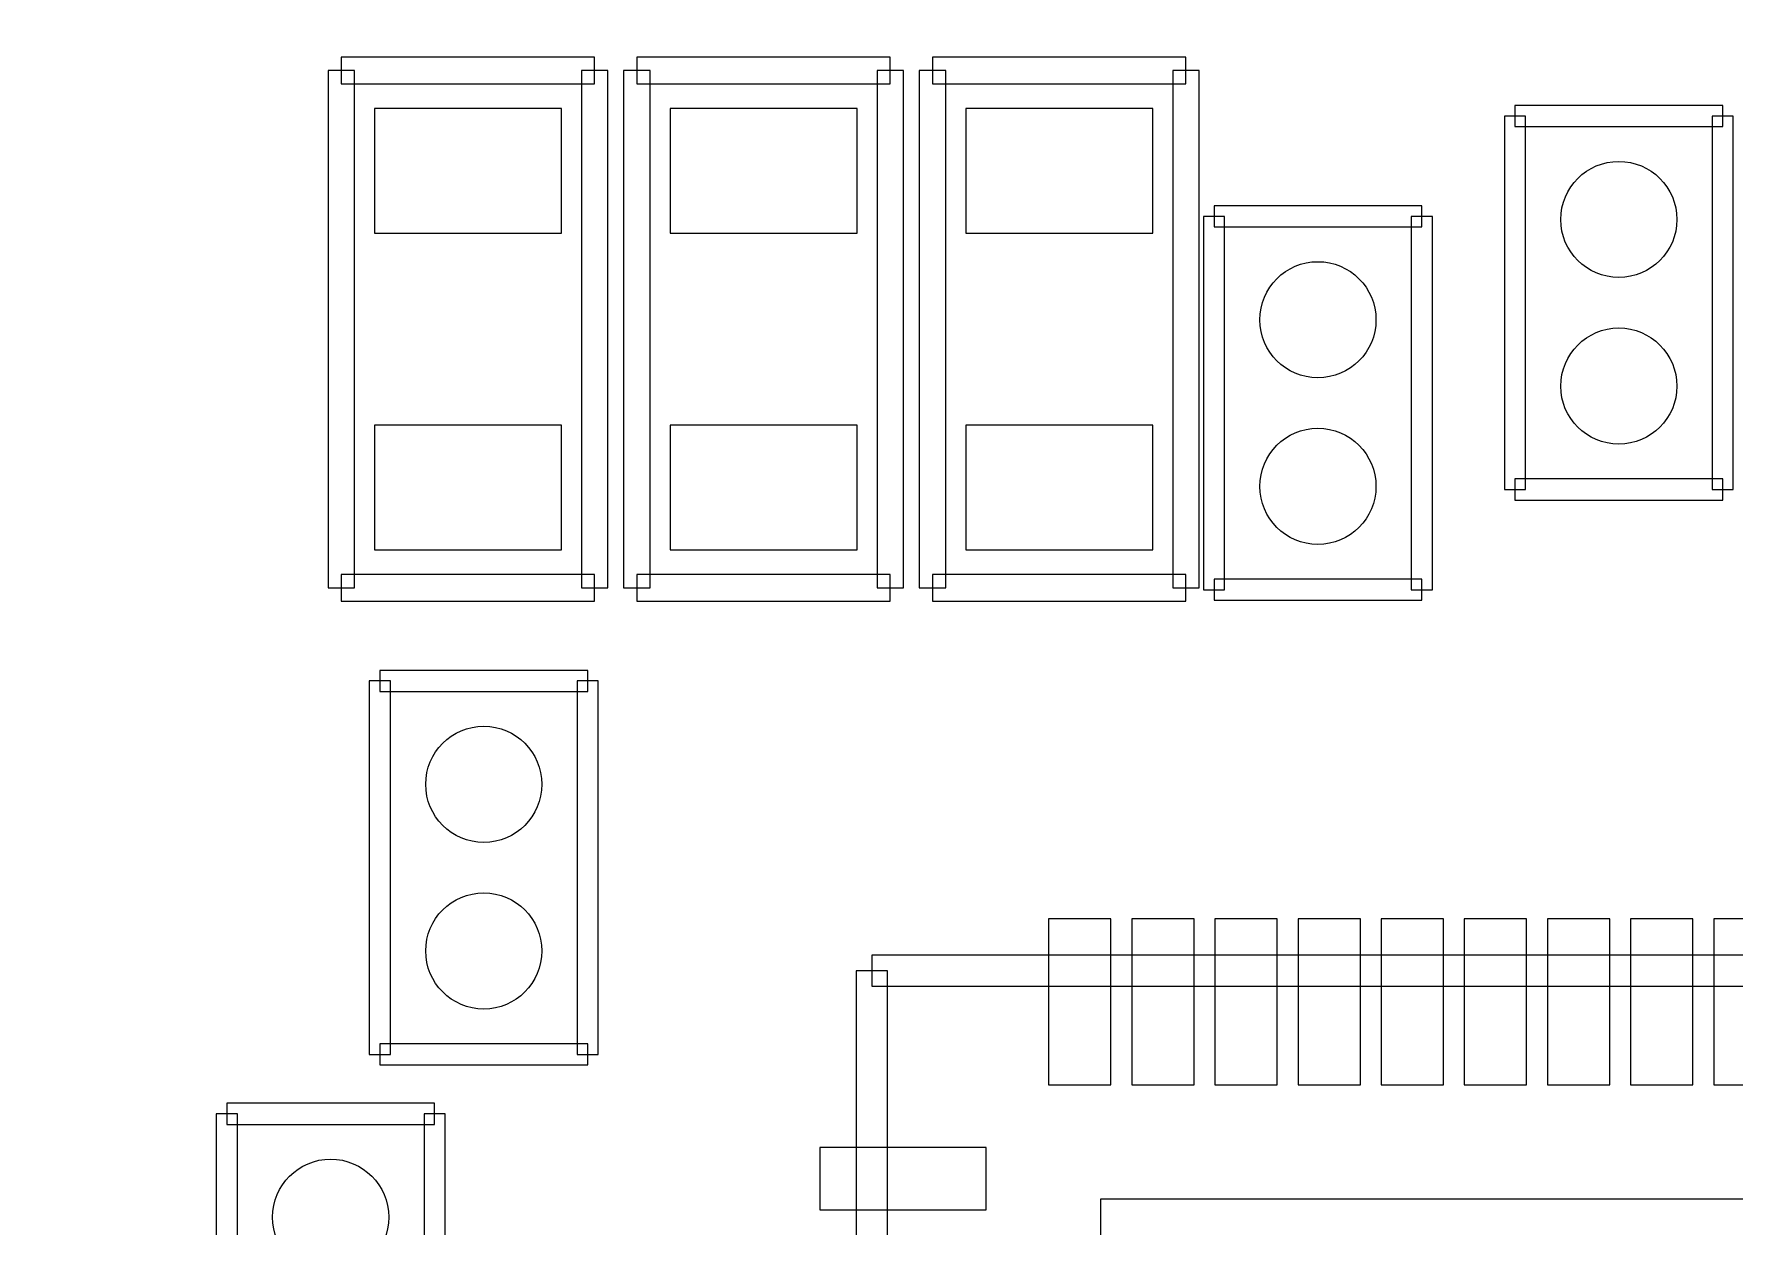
# Model space of a CAD drawing. Header units: millimetres. Extents: x -62 to 58, y -47 to 48.
# Drawn here: x -23.68 to -15.49, y -4.57 to 1.17 of the extents above; entities that cross this region are included whole.
import ezdxf

# ---------------------------------------------------------------- set-up
doc = ezdxf.new("R2010")
doc.units = ezdxf.units.MM
doc.header["$MEASUREMENT"] = 0
for name, color, linetype in [('BG_OUTLINE', 7, 'Continuous'), ('PG_SILKSCREEN_TOP', 7, 'Continuous'), ('PIN_SOLDERMASK_TOP', 7, 'Continuous')]:
    doc.layers.add(name, color=color, linetype=linetype)

msp = doc.modelspace()

# ---------------------------------------------------------------- linework, layer by layer
at = {"layer": 'BG_OUTLINE', "lineweight": 9}
msp.add_open_spline([(-39.9999, -35.8165), (-39.9999, -35.8165), (-39.9999, 34.1833), (-39.9999, 34.1833), (-39.9999, 34.1833), (-39.9999, 34.1833), (39.9999, 34.1833), (39.9999, 34.1833), (39.9999, 34.1833), (39.9999, 34.1833), (39.9999, -35.8165), (39.9999, -35.8165), (39.9999, -35.8165), (39.9999, -35.8165), (-39.9999, -35.8165), (-39.9999, -35.8165)], degree=3, knots=[0, 0, 0, 0, 0.25, 0.25, 0.25, 0.25, 0.5, 0.5, 0.5, 0.5, 0.75, 0.75, 0.75, 0.75, 1, 1, 1, 1], dxfattribs=at)
at = {"layer": 'PG_SILKSCREEN_TOP', "lineweight": 9}
for points in [[(-22.2631, 0.9905), (-22.2631, 0.9905), (-22.1361, 0.9905), (-22.1361, 0.9905), (-22.1361, 0.9905), (-22.1361, 0.9905), (-22.1361, -1.4986), (-22.1361, -1.4986), (-22.1361, -1.4986), (-22.1361, -1.4986), (-22.2631, -1.4986), (-22.2631, -1.4986), (-22.2631, -1.4986), (-22.2631, -1.4986), (-22.2631, 0.9905), (-22.2631, 0.9905)], [(-20.9804, 1.054), (-20.9804, 1.054), (-20.9804, 0.927), (-20.9804, 0.927), (-20.9804, 0.927), (-20.9804, 0.927), (-22.1996, 0.927), (-22.1996, 0.927), (-22.1996, 0.927), (-22.1996, 0.927), (-22.1996, 1.054), (-22.1996, 1.054), (-22.1996, 1.054), (-22.1996, 1.054), (-20.9804, 1.054), (-20.9804, 1.054)], [(-20.9169, -1.4986), (-20.9169, -1.4986), (-21.0439, -1.4986), (-21.0439, -1.4986), (-21.0439, -1.4986), (-21.0439, -1.4986), (-21.0439, 0.9905), (-21.0439, 0.9905), (-21.0439, 0.9905), (-21.0439, 0.9905), (-20.9169, 0.9905), (-20.9169, 0.9905), (-20.9169, 0.9905), (-20.9169, 0.9905), (-20.9169, -1.4986), (-20.9169, -1.4986)], [(-20.8407, 0.9905), (-20.8407, 0.9905), (-20.7137, 0.9905), (-20.7137, 0.9905), (-20.7137, 0.9905), (-20.7137, 0.9905), (-20.7137, -1.4986), (-20.7137, -1.4986), (-20.7137, -1.4986), (-20.7137, -1.4986), (-20.8407, -1.4986), (-20.8407, -1.4986), (-20.8407, -1.4986), (-20.8407, -1.4986), (-20.8407, 0.9905), (-20.8407, 0.9905)], [(-19.558, 1.054), (-19.558, 1.054), (-19.558, 0.927), (-19.558, 0.927), (-19.558, 0.927), (-19.558, 0.927), (-20.7772, 0.927), (-20.7772, 0.927), (-20.7772, 0.927), (-20.7772, 0.927), (-20.7772, 1.054), (-20.7772, 1.054), (-20.7772, 1.054), (-20.7772, 1.054), (-19.558, 1.054), (-19.558, 1.054)], [(-19.4945, -1.4986), (-19.4945, -1.4986), (-19.6215, -1.4986), (-19.6215, -1.4986), (-19.6215, -1.4986), (-19.6215, -1.4986), (-19.6215, 0.9905), (-19.6215, 0.9905), (-19.6215, 0.9905), (-19.6215, 0.9905), (-19.4945, 0.9905), (-19.4945, 0.9905), (-19.4945, 0.9905), (-19.4945, 0.9905), (-19.4945, -1.4986), (-19.4945, -1.4986)], [(-19.4183, 0.9905), (-19.4183, 0.9905), (-19.2913, 0.9905), (-19.2913, 0.9905), (-19.2913, 0.9905), (-19.2913, 0.9905), (-19.2913, -1.4986), (-19.2913, -1.4986), (-19.2913, -1.4986), (-19.2913, -1.4986), (-19.4183, -1.4986), (-19.4183, -1.4986), (-19.4183, -1.4986), (-19.4183, -1.4986), (-19.4183, 0.9905), (-19.4183, 0.9905)], [(-18.1356, 1.054), (-18.1356, 1.054), (-18.1356, 0.927), (-18.1356, 0.927), (-18.1356, 0.927), (-18.1356, 0.927), (-19.3548, 0.927), (-19.3548, 0.927), (-19.3548, 0.927), (-19.3548, 0.927), (-19.3548, 1.054), (-19.3548, 1.054), (-19.3548, 1.054), (-19.3548, 1.054), (-18.1356, 1.054), (-18.1356, 1.054)], [(-18.0721, -1.4986), (-18.0721, -1.4986), (-18.1991, -1.4986), (-18.1991, -1.4986), (-18.1991, -1.4986), (-18.1991, -1.4986), (-18.1991, 0.9905), (-18.1991, 0.9905), (-18.1991, 0.9905), (-18.1991, 0.9905), (-18.0721, 0.9905), (-18.0721, 0.9905), (-18.0721, 0.9905), (-18.0721, 0.9905), (-18.0721, -1.4986), (-18.0721, -1.4986)], [(-16.5526, 0.7205), (-16.5526, 0.7205), (-16.5526, 0.8221), (-16.5526, 0.8221), (-16.5526, 0.8221), (-16.5526, 0.8221), (-15.5529, 0.8221), (-15.5529, 0.8221), (-15.5529, 0.8221), (-15.5529, 0.8221), (-15.5529, 0.7205), (-15.5529, 0.7205), (-15.5529, 0.7205), (-15.5529, 0.7205), (-16.5526, 0.7205), (-16.5526, 0.7205)], [(-16.5018, -1.0253), (-16.5018, -1.0253), (-16.6034, -1.0253), (-16.6034, -1.0253), (-16.6034, -1.0253), (-16.6034, -1.0253), (-16.6034, 0.7713), (-16.6034, 0.7713), (-16.6034, 0.7713), (-16.6034, 0.7713), (-16.5018, 0.7713), (-16.5018, 0.7713), (-16.5018, 0.7713), (-16.5018, 0.7713), (-16.5018, -1.0253), (-16.5018, -1.0253)], [(-15.6037, 0.7713), (-15.6037, 0.7713), (-15.5021, 0.7713), (-15.5021, 0.7713), (-15.5021, 0.7713), (-15.5021, 0.7713), (-15.5021, -1.0253), (-15.5021, -1.0253), (-15.5021, -1.0253), (-15.5021, -1.0253), (-15.6037, -1.0253), (-15.6037, -1.0253), (-15.6037, -1.0253), (-15.6037, -1.0253), (-15.6037, 0.7713), (-15.6037, 0.7713)], [(-18.0004, 0.2379), (-18.0004, 0.2379), (-18.0004, 0.3395), (-18.0004, 0.3395), (-18.0004, 0.3395), (-18.0004, 0.3395), (-17.0007, 0.3395), (-17.0007, 0.3395), (-17.0007, 0.3395), (-17.0007, 0.3395), (-17.0007, 0.2379), (-17.0007, 0.2379), (-17.0007, 0.2379), (-17.0007, 0.2379), (-18.0004, 0.2379), (-18.0004, 0.2379)], [(-17.9496, -1.5079), (-17.9496, -1.5079), (-18.0512, -1.5079), (-18.0512, -1.5079), (-18.0512, -1.5079), (-18.0512, -1.5079), (-18.0512, 0.2887), (-18.0512, 0.2887), (-18.0512, 0.2887), (-18.0512, 0.2887), (-17.9496, 0.2887), (-17.9496, 0.2887), (-17.9496, 0.2887), (-17.9496, 0.2887), (-17.9496, -1.5079), (-17.9496, -1.5079)], [(-17.0515, 0.2887), (-17.0515, 0.2887), (-16.9499, 0.2887), (-16.9499, 0.2887), (-16.9499, 0.2887), (-16.9499, 0.2887), (-16.9499, -1.5079), (-16.9499, -1.5079), (-16.9499, -1.5079), (-16.9499, -1.5079), (-17.0515, -1.5079), (-17.0515, -1.5079), (-17.0515, -1.5079), (-17.0515, -1.5079), (-17.0515, 0.2887), (-17.0515, 0.2887)], [(-15.5529, -0.9745), (-15.5529, -0.9745), (-15.5529, -1.0761), (-15.5529, -1.0761), (-15.5529, -1.0761), (-15.5529, -1.0761), (-16.5526, -1.0761), (-16.5526, -1.0761), (-16.5526, -1.0761), (-16.5526, -1.0761), (-16.5526, -0.9745), (-16.5526, -0.9745), (-16.5526, -0.9745), (-16.5526, -0.9745), (-15.5529, -0.9745), (-15.5529, -0.9745)], [(-22.1996, -1.5621), (-22.1996, -1.5621), (-22.1996, -1.4351), (-22.1996, -1.4351), (-22.1996, -1.4351), (-22.1996, -1.4351), (-20.9804, -1.4351), (-20.9804, -1.4351), (-20.9804, -1.4351), (-20.9804, -1.4351), (-20.9804, -1.5621), (-20.9804, -1.5621), (-20.9804, -1.5621), (-20.9804, -1.5621), (-22.1996, -1.5621), (-22.1996, -1.5621)], [(-20.7772, -1.5621), (-20.7772, -1.5621), (-20.7772, -1.4351), (-20.7772, -1.4351), (-20.7772, -1.4351), (-20.7772, -1.4351), (-19.558, -1.4351), (-19.558, -1.4351), (-19.558, -1.4351), (-19.558, -1.4351), (-19.558, -1.5621), (-19.558, -1.5621), (-19.558, -1.5621), (-19.558, -1.5621), (-20.7772, -1.5621), (-20.7772, -1.5621)], [(-19.3548, -1.5621), (-19.3548, -1.5621), (-19.3548, -1.4351), (-19.3548, -1.4351), (-19.3548, -1.4351), (-19.3548, -1.4351), (-18.1356, -1.4351), (-18.1356, -1.4351), (-18.1356, -1.4351), (-18.1356, -1.4351), (-18.1356, -1.5621), (-18.1356, -1.5621), (-18.1356, -1.5621), (-18.1356, -1.5621), (-19.3548, -1.5621), (-19.3548, -1.5621)], [(-17.0007, -1.4571), (-17.0007, -1.4571), (-17.0007, -1.5587), (-17.0007, -1.5587), (-17.0007, -1.5587), (-17.0007, -1.5587), (-18.0004, -1.5587), (-18.0004, -1.5587), (-18.0004, -1.5587), (-18.0004, -1.5587), (-18.0004, -1.4571), (-18.0004, -1.4571), (-18.0004, -1.4571), (-18.0004, -1.4571), (-17.0007, -1.4571), (-17.0007, -1.4571)], [(-21.9628, -3.7431), (-21.9628, -3.7431), (-22.0644, -3.7431), (-22.0644, -3.7431), (-22.0644, -3.7431), (-22.0644, -3.7431), (-22.0644, -1.9464), (-22.0644, -1.9464), (-22.0644, -1.9464), (-22.0644, -1.9464), (-21.9628, -1.9464), (-21.9628, -1.9464), (-21.9628, -1.9464), (-21.9628, -1.9464), (-21.9628, -3.7431), (-21.9628, -3.7431)], [(-22.0136, -1.9972), (-22.0136, -1.9972), (-22.0136, -1.8956), (-22.0136, -1.8956), (-22.0136, -1.8956), (-22.0136, -1.8956), (-21.0139, -1.8956), (-21.0139, -1.8956), (-21.0139, -1.8956), (-21.0139, -1.8956), (-21.0139, -1.9972), (-21.0139, -1.9972), (-21.0139, -1.9972), (-21.0139, -1.9972), (-22.0136, -1.9972), (-22.0136, -1.9972)], [(-21.0647, -1.9464), (-21.0647, -1.9464), (-20.9631, -1.9464), (-20.9631, -1.9464), (-20.9631, -1.9464), (-20.9631, -1.9464), (-20.9631, -3.7431), (-20.9631, -3.7431), (-20.9631, -3.7431), (-20.9631, -3.7431), (-21.0647, -3.7431), (-21.0647, -3.7431), (-21.0647, -3.7431), (-21.0647, -3.7431), (-21.0647, -1.9464), (-21.0647, -1.9464)], [(-11.6464, -3.2656), (-11.6464, -3.2656), (-11.6464, -3.4156), (-11.6464, -3.4156), (-11.6464, -3.4156), (-11.6464, -3.4156), (-19.6463, -3.4156), (-19.6463, -3.4156), (-19.6463, -3.4156), (-19.6463, -3.4156), (-19.6463, -3.2656), (-19.6463, -3.2656), (-19.6463, -3.2656), (-19.6463, -3.2656), (-11.6464, -3.2656), (-11.6464, -3.2656)], [(-19.7213, -3.3406), (-19.7213, -3.3406), (-19.5713, -3.3406), (-19.5713, -3.3406), (-19.5713, -3.3406), (-19.5713, -3.3406), (-19.5713, -11.3405), (-19.5713, -11.3405), (-19.5713, -11.3405), (-19.5713, -11.3405), (-19.7213, -11.3405), (-19.7213, -11.3405), (-19.7213, -11.3405), (-19.7213, -11.3405), (-19.7213, -3.3406), (-19.7213, -3.3406)], [(-21.0139, -3.6923), (-21.0139, -3.6923), (-21.0139, -3.7939), (-21.0139, -3.7939), (-21.0139, -3.7939), (-21.0139, -3.7939), (-22.0136, -3.7939), (-22.0136, -3.7939), (-22.0136, -3.7939), (-22.0136, -3.7939), (-22.0136, -3.6923), (-22.0136, -3.6923), (-22.0136, -3.6923), (-22.0136, -3.6923), (-21.0139, -3.6923), (-21.0139, -3.6923)], [(-22.7502, -4.08), (-22.7502, -4.08), (-22.7502, -3.9784), (-22.7502, -3.9784), (-22.7502, -3.9784), (-22.7502, -3.9784), (-21.7505, -3.9784), (-21.7505, -3.9784), (-21.7505, -3.9784), (-21.7505, -3.9784), (-21.7505, -4.08), (-21.7505, -4.08), (-21.7505, -4.08), (-21.7505, -4.08), (-22.7502, -4.08), (-22.7502, -4.08)], [(-22.6994, -5.8259), (-22.6994, -5.8259), (-22.801, -5.8259), (-22.801, -5.8259), (-22.801, -5.8259), (-22.801, -5.8259), (-22.801, -4.0292), (-22.801, -4.0292), (-22.801, -4.0292), (-22.801, -4.0292), (-22.6994, -4.0292), (-22.6994, -4.0292), (-22.6994, -4.0292), (-22.6994, -4.0292), (-22.6994, -5.8259), (-22.6994, -5.8259)], [(-21.8013, -4.0292), (-21.8013, -4.0292), (-21.6997, -4.0292), (-21.6997, -4.0292), (-21.6997, -4.0292), (-21.6997, -4.0292), (-21.6997, -5.8259), (-21.6997, -5.8259), (-21.6997, -5.8259), (-21.6997, -5.8259), (-21.8013, -5.8259), (-21.8013, -5.8259), (-21.8013, -5.8259), (-21.8013, -5.8259), (-21.8013, -4.0292), (-21.8013, -4.0292)]]:
    msp.add_open_spline(points, degree=3, knots=[0, 0, 0, 0, 0.25, 0.25, 0.25, 0.25, 0.5, 0.5, 0.5, 0.5, 0.75, 0.75, 0.75, 0.75, 1, 1, 1, 1], dxfattribs=at)
at = {"layer": 'PIN_SOLDERMASK_TOP', "lineweight": 9}
for points in [[(-21.14, 0.2079), (-21.14, 0.2079), (-22.0399, 0.2079), (-22.0399, 0.2079), (-22.0399, 0.2079), (-22.0399, 0.2079), (-22.0399, 0.8079), (-22.0399, 0.8079), (-22.0399, 0.8079), (-22.0399, 0.8079), (-21.14, 0.8079), (-21.14, 0.8079), (-21.14, 0.8079), (-21.14, 0.8079), (-21.14, 0.2079), (-21.14, 0.2079)], [(-19.7176, 0.2079), (-19.7176, 0.2079), (-20.6175, 0.2079), (-20.6175, 0.2079), (-20.6175, 0.2079), (-20.6175, 0.2079), (-20.6175, 0.8079), (-20.6175, 0.8079), (-20.6175, 0.8079), (-20.6175, 0.8079), (-19.7176, 0.8079), (-19.7176, 0.8079), (-19.7176, 0.8079), (-19.7176, 0.8079), (-19.7176, 0.2079), (-19.7176, 0.2079)], [(-19.1951, 0.8079), (-19.1951, 0.8079), (-18.2952, 0.8079), (-18.2952, 0.8079), (-18.2952, 0.8079), (-18.2952, 0.8079), (-18.2952, 0.2079), (-18.2952, 0.2079), (-18.2952, 0.2079), (-18.2952, 0.2079), (-19.1951, 0.2079), (-19.1951, 0.2079), (-19.1951, 0.2079), (-19.1951, 0.2079), (-19.1951, 0.8079), (-19.1951, 0.8079)], [(-15.7734, 0.2738), (-15.7734, 0.4281), (-15.8984, 0.5532), (-16.0527, 0.5532), (-16.0527, 0.5532), (-16.2071, 0.5532), (-16.3321, 0.4281), (-16.3321, 0.2738), (-16.3321, 0.2738), (-16.3322, 0.1195), (-16.2071, -0.0055), (-16.0528, -0.0055), (-16.0528, -0.0055), (-15.8984, -0.0055), (-15.7734, 0.1195), (-15.7734, 0.2738)], [(-17.2212, -0.2087), (-17.2212, -0.0544), (-17.3462, 0.0706), (-17.5005, 0.0706), (-17.5005, 0.0706), (-17.6549, 0.0706), (-17.7799, -0.0544), (-17.7799, -0.2087), (-17.7799, -0.2087), (-17.78, -0.363), (-17.6549, -0.4881), (-17.5006, -0.4881), (-17.5006, -0.4881), (-17.3462, -0.4881), (-17.2212, -0.363), (-17.2212, -0.2087)], [(-15.7734, -0.5278), (-15.7734, -0.3735), (-15.8984, -0.2484), (-16.0527, -0.2484), (-16.0527, -0.2484), (-16.2071, -0.2484), (-16.3321, -0.3735), (-16.3321, -0.5278), (-16.3321, -0.5278), (-16.3322, -0.6821), (-16.2071, -0.8072), (-16.0528, -0.8072), (-16.0528, -0.8072), (-15.8984, -0.8072), (-15.7734, -0.6821), (-15.7734, -0.5278)], [(-21.14, -1.316), (-21.14, -1.316), (-22.0399, -1.316), (-22.0399, -1.316), (-22.0399, -1.316), (-22.0399, -1.316), (-22.0399, -0.716), (-22.0399, -0.716), (-22.0399, -0.716), (-22.0399, -0.716), (-21.14, -0.716), (-21.14, -0.716), (-21.14, -0.716), (-21.14, -0.716), (-21.14, -1.316), (-21.14, -1.316)], [(-19.7176, -1.316), (-19.7176, -1.316), (-20.6175, -1.316), (-20.6175, -1.316), (-20.6175, -1.316), (-20.6175, -1.316), (-20.6175, -0.716), (-20.6175, -0.716), (-20.6175, -0.716), (-20.6175, -0.716), (-19.7176, -0.716), (-19.7176, -0.716), (-19.7176, -0.716), (-19.7176, -0.716), (-19.7176, -1.316), (-19.7176, -1.316)], [(-19.1951, -0.716), (-19.1951, -0.716), (-18.2952, -0.716), (-18.2952, -0.716), (-18.2952, -0.716), (-18.2952, -0.716), (-18.2952, -1.316), (-18.2952, -1.316), (-18.2952, -1.316), (-18.2952, -1.316), (-19.1951, -1.316), (-19.1951, -1.316), (-19.1951, -1.316), (-19.1951, -1.316), (-19.1951, -0.716), (-19.1951, -0.716)], [(-17.2212, -1.0104), (-17.2212, -0.8561), (-17.3462, -0.731), (-17.5005, -0.731), (-17.5005, -0.731), (-17.6549, -0.731), (-17.7799, -0.8561), (-17.7799, -1.0104), (-17.7799, -1.0104), (-17.78, -1.1647), (-17.6549, -1.2898), (-17.5006, -1.2898), (-17.5006, -1.2898), (-17.3462, -1.2898), (-17.2212, -1.1647), (-17.2212, -1.0104)], [(-21.2344, -2.4439), (-21.2344, -2.2896), (-21.3594, -2.1645), (-21.5137, -2.1645), (-21.5137, -2.1645), (-21.6681, -2.1645), (-21.7931, -2.2896), (-21.7931, -2.4439), (-21.7931, -2.4439), (-21.7932, -2.5982), (-21.6681, -2.7233), (-21.5138, -2.7233), (-21.5138, -2.7233), (-21.3594, -2.7233), (-21.2344, -2.5982), (-21.2344, -2.4439)], [(-21.2344, -3.2456), (-21.2344, -3.0913), (-21.3594, -2.9662), (-21.5137, -2.9662), (-21.5137, -2.9662), (-21.6681, -2.9662), (-21.7931, -3.0913), (-21.7931, -3.2456), (-21.7931, -3.2456), (-21.7932, -3.3999), (-21.6681, -3.525), (-21.5138, -3.525), (-21.5138, -3.525), (-21.3594, -3.525), (-21.2344, -3.3999), (-21.2344, -3.2456)], [(-18.4963, -3.0905), (-18.4963, -3.0905), (-18.4963, -3.8905), (-18.4963, -3.8905), (-18.4963, -3.8905), (-18.4963, -3.8905), (-18.7963, -3.8905), (-18.7963, -3.8905), (-18.7963, -3.8905), (-18.7963, -3.8905), (-18.7963, -3.0905), (-18.7963, -3.0905), (-18.7963, -3.0905), (-18.7963, -3.0905), (-18.4963, -3.0905), (-18.4963, -3.0905)], [(-18.0963, -3.0905), (-18.0963, -3.0905), (-18.0963, -3.8905), (-18.0963, -3.8905), (-18.0963, -3.8905), (-18.0963, -3.8905), (-18.3963, -3.8905), (-18.3963, -3.8905), (-18.3963, -3.8905), (-18.3963, -3.8905), (-18.3963, -3.0905), (-18.3963, -3.0905), (-18.3963, -3.0905), (-18.3963, -3.0905), (-18.0963, -3.0905), (-18.0963, -3.0905)], [(-17.6963, -3.0905), (-17.6963, -3.0905), (-17.6963, -3.8905), (-17.6963, -3.8905), (-17.6963, -3.8905), (-17.6963, -3.8905), (-17.9963, -3.8905), (-17.9963, -3.8905), (-17.9963, -3.8905), (-17.9963, -3.8905), (-17.9963, -3.0905), (-17.9963, -3.0905), (-17.9963, -3.0905), (-17.9963, -3.0905), (-17.6963, -3.0905), (-17.6963, -3.0905)], [(-17.2963, -3.0905), (-17.2963, -3.0905), (-17.2963, -3.8905), (-17.2963, -3.8905), (-17.2963, -3.8905), (-17.2963, -3.8905), (-17.5963, -3.8905), (-17.5963, -3.8905), (-17.5963, -3.8905), (-17.5963, -3.8905), (-17.5963, -3.0905), (-17.5963, -3.0905), (-17.5963, -3.0905), (-17.5963, -3.0905), (-17.2963, -3.0905), (-17.2963, -3.0905)], [(-16.8963, -3.0905), (-16.8963, -3.0905), (-16.8963, -3.8905), (-16.8963, -3.8905), (-16.8963, -3.8905), (-16.8963, -3.8905), (-17.1963, -3.8905), (-17.1963, -3.8905), (-17.1963, -3.8905), (-17.1963, -3.8905), (-17.1963, -3.0905), (-17.1963, -3.0905), (-17.1963, -3.0905), (-17.1963, -3.0905), (-16.8963, -3.0905), (-16.8963, -3.0905)], [(-16.4963, -3.0905), (-16.4963, -3.0905), (-16.4963, -3.8905), (-16.4963, -3.8905), (-16.4963, -3.8905), (-16.4963, -3.8905), (-16.7963, -3.8905), (-16.7963, -3.8905), (-16.7963, -3.8905), (-16.7963, -3.8905), (-16.7963, -3.0905), (-16.7963, -3.0905), (-16.7963, -3.0905), (-16.7963, -3.0905), (-16.4963, -3.0905), (-16.4963, -3.0905)], [(-16.0963, -3.0905), (-16.0963, -3.0905), (-16.0963, -3.8905), (-16.0963, -3.8905), (-16.0963, -3.8905), (-16.0963, -3.8905), (-16.3963, -3.8905), (-16.3963, -3.8905), (-16.3963, -3.8905), (-16.3963, -3.8905), (-16.3963, -3.0905), (-16.3963, -3.0905), (-16.3963, -3.0905), (-16.3963, -3.0905), (-16.0963, -3.0905), (-16.0963, -3.0905)], [(-15.6964, -3.0905), (-15.6964, -3.0905), (-15.6964, -3.8905), (-15.6964, -3.8905), (-15.6964, -3.8905), (-15.6964, -3.8905), (-15.9963, -3.8905), (-15.9963, -3.8905), (-15.9963, -3.8905), (-15.9963, -3.8905), (-15.9963, -3.0905), (-15.9963, -3.0905), (-15.9963, -3.0905), (-15.9963, -3.0905), (-15.6964, -3.0905), (-15.6964, -3.0905)], [(-15.2964, -3.0905), (-15.2964, -3.0905), (-15.2964, -3.8905), (-15.2964, -3.8905), (-15.2964, -3.8905), (-15.2964, -3.8905), (-15.5964, -3.8905), (-15.5964, -3.8905), (-15.5964, -3.8905), (-15.5964, -3.8905), (-15.5964, -3.0905), (-15.5964, -3.0905), (-15.5964, -3.0905), (-15.5964, -3.0905), (-15.2964, -3.0905), (-15.2964, -3.0905)], [(-21.971, -4.5267), (-21.971, -4.3724), (-22.096, -4.2473), (-22.2503, -4.2473), (-22.2503, -4.2473), (-22.4047, -4.2473), (-22.5297, -4.3724), (-22.5297, -4.5267), (-22.5297, -4.5267), (-22.5298, -4.681), (-22.4047, -4.8061), (-22.2504, -4.8061), (-22.2504, -4.8061), (-22.096, -4.8061), (-21.971, -4.681), (-21.971, -4.5267)], [(-19.0964, -4.4906), (-19.0964, -4.4906), (-19.8964, -4.4906), (-19.8964, -4.4906), (-19.8964, -4.4906), (-19.8964, -4.4906), (-19.8964, -4.1906), (-19.8964, -4.1906), (-19.8964, -4.1906), (-19.8964, -4.1906), (-19.0964, -4.1906), (-19.0964, -4.1906), (-19.0964, -4.1906), (-19.0964, -4.1906), (-19.0964, -4.4906), (-19.0964, -4.4906)], [(-12.7464, -10.2405), (-12.7464, -10.2405), (-18.5463, -10.2405), (-18.5463, -10.2405), (-18.5463, -10.2405), (-18.5463, -10.2405), (-18.5463, -4.4406), (-18.5463, -4.4406), (-18.5463, -4.4406), (-18.5463, -4.4406), (-12.7464, -4.4406), (-12.7464, -4.4406), (-12.7464, -4.4406), (-12.7464, -4.4406), (-12.7464, -10.2405), (-12.7464, -10.2405)]]:
    msp.add_open_spline(points, degree=3, knots=[0, 0, 0, 0, 0.25, 0.25, 0.25, 0.25, 0.5, 0.5, 0.5, 0.5, 0.75, 0.75, 0.75, 0.75, 1, 1, 1, 1], dxfattribs=at)

doc.saveas('drawing.dxf')
